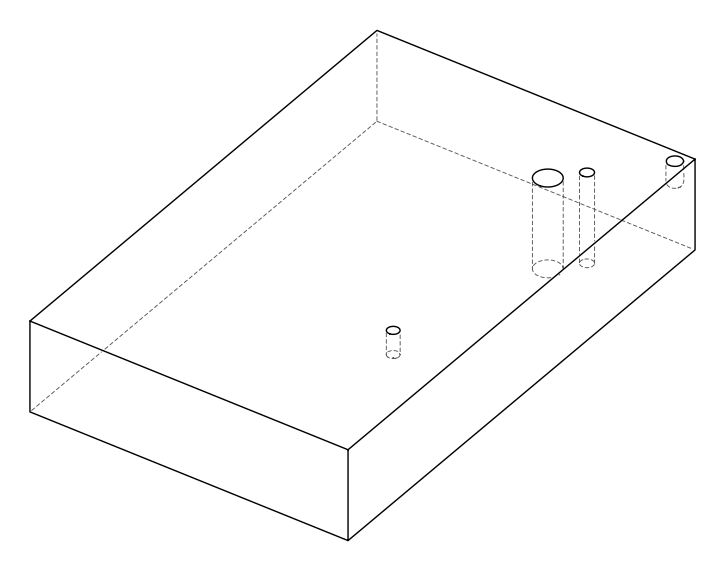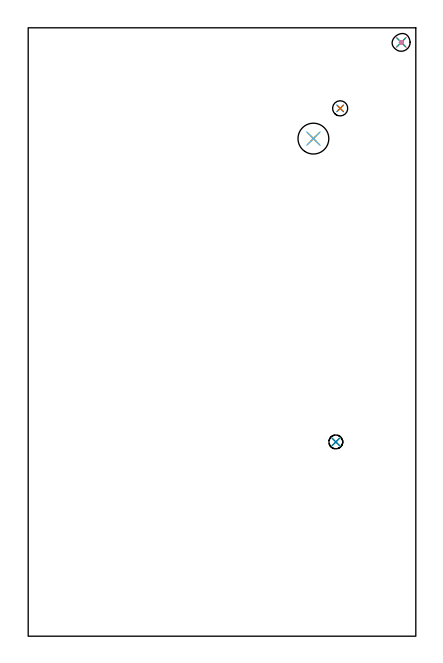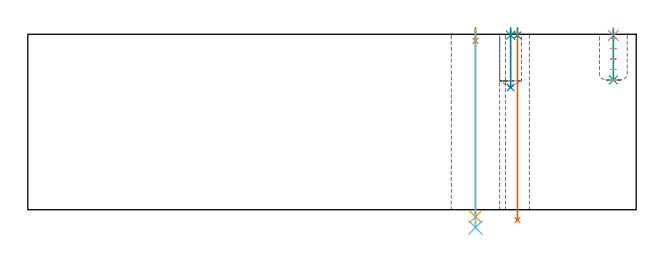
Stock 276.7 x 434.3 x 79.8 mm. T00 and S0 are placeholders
(PLAN: 10 operations, 6 tool changes, 1.6 min)
(1 SPOT_DRILL | STEP1HOLE | NXT0321_9005460120000 | 0.05 min | 182 mm3)
(2 SPOT_DRILL_1 | STEP1HOLE_1 | NXT0321_9005460120000 | 0.03 min | 1 mm3)
(3 SPOT_DRILL_2 | STEP1POCKET | NXT0321_9005460120000 | 0.03 min | 1 mm3)
(4 SPOT_DRILL_3 | STEP1POCKET_1 | NXT0321_9005460120000 | 0.03 min | 2 mm3)
(5 DRILL_THROUGH_HOLE_INTO_CENTER | STEP1HOLE | NXT0301_065 | 0.34 min | 5375 mm3)
(6 DRILL_TO_ENLARGE_THROUGH_HOLE | STEP1HOLE | UGT0301_053 | 0.36 min | 24738 mm3)
(7 DRILL_THROUGH_HOLE_INTO_CENTER_1 | STEP1HOLE_1 | UGT0301_220 | 0.35 min | 7272 mm3)
(8 DRILL_BLIND_HOLE_INTO_CENTER | STEP1POCKET | UGT0301_494 | 0.11 min | 1699 mm3)
(9 DRILL_BLIND_HOLE_INTO_CENTER_1 | STEP1POCKET_1 | UGT0301_220 | 0.09 min | 1698 mm3)
(10 MILL_ROUGH_BLIND_HOLE_CONTOUR | STEP1POCKET_1 | UGT0201_089 | Spiral | 0.26 min | 847 mm3)
(TOOL NXT0321_9005460120000 | NC Spot Drill, 142deg, 12mm, Carbide, Uncoated | D12 PA142 FL30 Z2)
(TOOL NXT0301_065 | Carbide Drill 9.4mm [860.1-0940-075A1-MM 2214] | D9.4 PA140 FL98 Z2)
(TOOL UGT0301_053 | Twist Drill 22 mm | D22 PA118 FL150 Z2)
(TOOL UGT0301_220 | Twist Drill 10.8 mm | D10.8 PA118 FL92 Z2)
(TOOL UGT0301_494 | Carbide Drill 9.9 mm | D9.9 PA118 FL87 Z2)
(TOOL UGT0201_089 | End mill 10 mm | D10 R3 FL22 Z4)
(OP 1 SPOT_DRILL)
G17 G21 G94 G90
T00 M6
G54
G17 G0 G90 X203.6 Y355.2 S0 M3
G43 Z89.8 H0
G94 G81 G98 Z76.8 F250. R82.8
G80
M5
M2
(OP 2 SPOT_DRILL_1)
G17 G21 G94 G90
T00 M6
G54
G17 G0 G90 X222.7 Y376.8 S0 M3
G43 Z89.8 H0
G94 G81 G98 Z79.335 F250. R82.8
G80
M5
M2
(OP 3 SPOT_DRILL_2)
G17 G21 G94 G90
T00 M6
G54
G17 G0 G90 X219.6 Y138.7 S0 M3
G43 Z89.8 H0
G94 G81 G98 Z79.374 F250. R82.8
G80
M5
M2
(OP 4 SPOT_DRILL_3)
G17 G21 G94 G90
T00 M6
G54
G17 G0 G90 X266.3 Y423.9 S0 M3
G43 Z89.8 H0
G94 G81 G98 Z79.253 F250. R82.8
G80
M5
M2
(OP 5 DRILL_THROUGH_HOLE_INTO_CENTER)
G17 G21 G94 G90
T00 M6
G54
G17 G0 G90 X203.6 Y355.2 S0 M3
G43 Z89.8 H1
G94 G73 G98 Z-3.211 F250. Q9.223 R81.8
G80
M5
M2
(OP 6 DRILL_TO_ENLARGE_THROUGH_HOLE)
G17 G21 G94 G90
T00 M6
G54
G17 G0 G90 X203.6 Y355.2 S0 M3
G43 Z89.8 H0
G94 G73 G98 Z-8.109 F250. Q21.977 R81.8
G80
M5
M2
(OP 7 DRILL_THROUGH_HOLE_INTO_CENTER_1)
G17 G21 G94 G90
T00 M6
G54
G17 G0 G90 X222.7 Y376.8 S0 M3
G43 Z89.8 H0
G94 G73 G98 Z-4.745 F250. Q10.568 R81.8
G80
M5
M2
(OP 8 DRILL_BLIND_HOLE_INTO_CENTER)
G17 G21 G94 G90
T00 M6
G54
G17 G0 G90 X219.6 Y138.7 S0 M3
G43 Z89.8 H0
G94 G81 G98 Z55.6 F250. R81.8
G80
M5
M2
(OP 9 DRILL_BLIND_HOLE_INTO_CENTER_1)
G17 G21 G94 G90
T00 M6
G54
G17 G0 G90 X266.3 Y423.9 S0 M3
G43 Z89.8 H0
G94 G81 G98 Z59. F250. R81.8
G80
M5
M2
(OP 10 MILL_ROUGH_BLIND_HOLE_CONTOUR)
G17 G21 G94 G90
T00 M6
G54
G17 G0 G90 X266.3 Y423.9 S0 M3
G43 Z89.8 H0
Z78.04
G94 G3 X266.933 Y424.617 R0.638 F250.
X266.131 Y425.239 R0.717
X264.961 Y423.731 R1.35
X266.131 Y425.239 R-1.35
X265.546 Y424.485 R0.675
X266.3 Y423.9 R0.675
G0 Z73.28
G3 X266.933 Y424.617 R0.638
X266.131 Y425.239 R0.717
X264.961 Y423.731 R1.35
X266.131 Y425.239 R-1.35
X265.546 Y424.485 R0.675
X266.3 Y423.9 R0.675
G0 Z68.52
G3 X266.933 Y424.617 R0.638
X266.131 Y425.239 R0.717
X264.961 Y423.731 R1.35
X266.131 Y425.239 R-1.35
X265.546 Y424.485 R0.675
X266.3 Y423.9 R0.675
G0 Z63.76
G3 X266.933 Y424.617 R0.638
X266.131 Y425.239 R0.717
X264.961 Y423.731 R1.35
X266.131 Y425.239 R-1.35
X265.546 Y424.485 R0.675
X266.3 Y423.9 R0.675
G0 Z59.
G3 X266.933 Y424.617 R0.638
X266.131 Y425.239 R0.717
X264.961 Y423.731 R1.35
X266.131 Y425.239 R-1.35
X265.546 Y424.485 R0.675
X266.3 Y423.9 R0.675
G0 Z89.8
M5
M2
